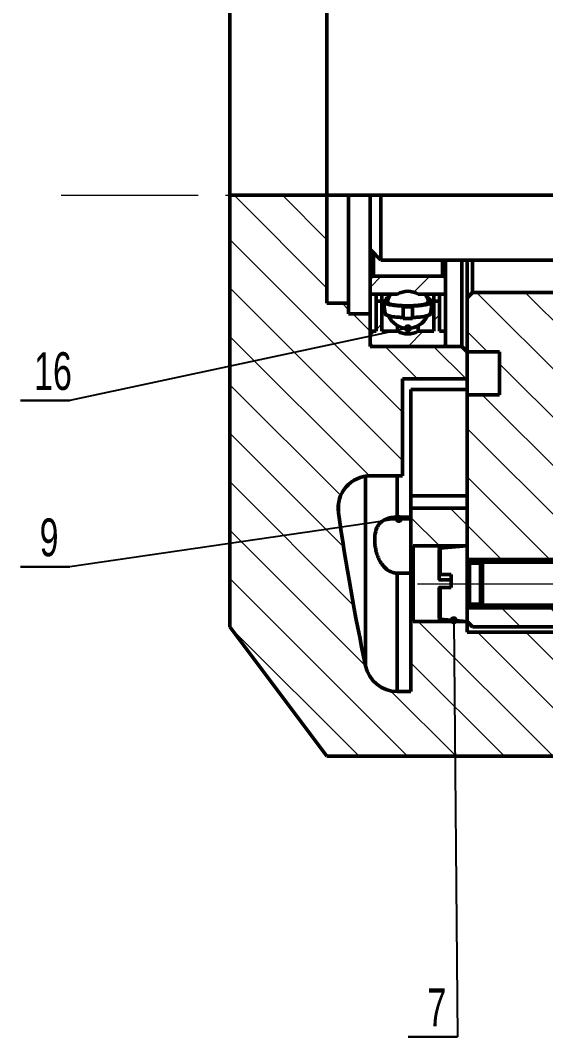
# Model space of a CAD drawing. Header units: millimetres. Extents: x 0 to 2215, y 0 to 863.
# Drawn here: x 367 to 415.7, y 127.9 to 222.1 of the extents above; entities that cross this region are included whole.
import ezdxf

# ---------------------------------------------------------------- set-up
doc = ezdxf.new("R2010")
doc.units = ezdxf.units.MM
doc.linetypes.add('CENTERX2', pattern=[20.319999999999997, 12.7, -2.54, 2.54, -2.54])
for name, color, linetype in [('中心线层', 1, 'CENTERX2'), ('剖面线层', 4, 'Continuous'), ('文本', 7, 'Continuous')]:
    doc.layers.add(name, color=color, linetype=linetype)
doc.layers.add('粗实线层', color=7, linetype='Continuous', lineweight=50)
doc.styles.add('SLDTEXTSTYLE1', font='', dxfattribs={"width": 0.67})
doc.styles.get("Standard").update_dxf_attribs({"font": ''})
doc.styles.get('SLDTEXTSTYLE1').set_extended_font_data('汉仪长仿宋体')
doc.styles.get('Standard').set_extended_font_data('汉仪长仿宋体')
doc.dimstyles.new('SLDDIMSTYLE0', dxfattribs={"dimtxt": 0.18, "dimasz": 3, "dimexe": 0, "dimexo": 0.0625, "dimgap": 0, "dimtad": 0, "dimtih": 1, "dimtoh": 1, "dimdec": 0, "dimrnd": 1e-09, "dimzin": 0, "dimdsep": 46, "dimtxsty": 'Standard', "dimsah": 1, "dimcen": 0.09, "dimadec": 0, "dimazin": 0, "dimtfac": 3, "dimtdec": 0, "dimtofl": 0, "dimtmove": 0, "dimatfit": 3, "dimfxl": 0, "dimfrac": 2, "dimtolj": 1, "dimtzin": 0, "dimarcsym": 0})
pattern_1 = [(45, (0, 0), (-2.245064030267288, 2.245064030267288), [])]
pattern_2 = [(135.0000000000002, (0, 0), (-2.245064030267281, -2.245064030267296), [])]

# ---------------------------------------------------------------- blocks, each defined once
blk = doc.blocks.new('SW_NOTE_0_35')
at = {"layer": '文本', "color": 0}
for p, q in [((-4.585987261146506, 0), (0, 0)), ((0, 0), (-4.585987261146506, 0)), ((-4.585987261146506, 0), (0, 0)), ((0, 0), (-4.585987261146506, 0)), ((-4.585987261146506, 0), (0, 0)), ((0, 0), (-4.585987261146506, 0))]:
    blk.add_line(p, q, dxfattribs=at)
at = {"layer": '文本', "color": 0, "insert": (-1.924035322696083, 4.470335717993324), "char_height": 3.5, "attachment_point": 2, "style": 'SLDTEXTSTYLE1'}
blk.add_mtext('7', dxfattribs=at)
blk = doc.blocks.new('SW_NOTE_0_36')
at = {"layer": '文本', "color": 0}
for p, q in [((-4.585987261146506, 2.775557561562891e-13), (0, 2.775557561562891e-13)), ((0, 2.775557561562891e-13), (-4.585987261146506, 2.775557561562891e-13)), ((-4.585987261146506, 2.775557561562891e-13), (0, 2.775557561562891e-13)), ((0, 2.775557561562891e-13), (-4.585987261146506, 2.775557561562891e-13)), ((-4.585987261146506, 2.775557561562891e-13), (0, 2.775557561562891e-13)), ((0, 2.775557561562891e-13), (-4.585987261146506, 2.775557561562891e-13))]:
    blk.add_line(p, q, dxfattribs=at)
at = {"layer": '文本', "color": 0, "insert": (-1.924035322696027, 4.470335717993601), "char_height": 3.5, "attachment_point": 2, "style": 'SLDTEXTSTYLE1'}
blk.add_mtext('9', dxfattribs=at)
blk = doc.blocks.new('SW_NOTE_0_37')
at = {"layer": '文本', "color": 0}
for p, q in [((-4.585987261146506, 2.775557561562891e-14), (0, 2.775557561562891e-14)), ((0, 2.775557561562891e-14), (-4.585987261146506, 2.775557561562891e-14)), ((-4.585987261146506, 2.775557561562891e-14), (0, 2.775557561562891e-14)), ((0, 2.775557561562891e-14), (-4.585987261146506, 2.775557561562891e-14)), ((-4.585987261146506, 2.775557561562891e-14), (0, 2.775557561562891e-14)), ((0, 2.775557561562891e-14), (-4.585987261146506, 2.775557561562891e-14))]:
    blk.add_line(p, q, dxfattribs=at)
at = {"layer": '文本', "color": 0, "insert": (-1.557507533907987, 4.470335717993351), "char_height": 3.5, "attachment_point": 2, "style": 'SLDTEXTSTYLE1'}
blk.add_mtext('16', dxfattribs=at)

msp = doc.modelspace()

# ---------------------------------------------------------------- hatches: boundary and pattern name
at = {"layer": '剖面线层', "linetype": 'Continuous', "lineweight": 18}
h = msp.add_hatch(dxfattribs=at)
h.set_pattern_fill('ANSI31', color=4, angle=90.0000000000002, style=0)
h.set_pattern_definition(pattern_2)
edge = h.paths.add_edge_path(flags=0)
edge.add_line((395.4127647619451, 205.8905646406326), (386.4127647619451, 205.8905646406326))
edge.add_line((386.4127647619451, 205.8905646406326), (386.4127647619451, 165.890417864626))
edge.add_line((386.4127647619451, 165.890417864626), (395.4127647619451, 153.8904388773426))
edge.add_line((395.4127647619451, 153.8904388773426), (456.4127647619451, 153.8905646406326))
edge.add_line((456.4127647619451, 153.8905646406326), (456.4127647619451, 163.8905646406327))
edge.add_line((456.4127647619451, 163.8905646406327), (454.9127647619452, 165.3905646406326))
edge.add_line((454.9127647619452, 165.3905646406326), (408.4127647619451, 165.3905646406326))
edge.add_line((408.4127647619451, 165.3905646406326), (408.4127647619451, 166.3905646406326))
edge.add_line((408.4127647619451, 166.3905646406326), (403.4127647619451, 166.3905646406326))
edge.add_line((403.4127647619451, 166.3905646406326), (403.4127647619451, 173.3905646406326))
edge.add_line((403.4127647619451, 173.3905646406326), (408.4127647619451, 173.3905646406326))
edge.add_line((408.4127647619451, 173.3905646406326), (408.4127647619451, 176.8905646406326))
edge.add_line((408.4127647619451, 176.8905646406326), (403.1926908272989, 176.8905646406326))
edge.add_line((403.1926908272989, 176.8905646406326), (403.1926908272989, 159.8905646406326))
edge.add_line((403.1926908272989, 159.8905646406326), (401.9281974487793, 159.8905646406326))
edge.add_arc((401.9281974487793, 162.8905646406326), 3, 191.9893263987794, 270, ccw=False)
edge.add_arc((604.4127647619451, 205.8905646406326), 210, 188.0534371718173, 191.9893263987813, ccw=False)
edge.add_arc((399.4542323706344, 176.8905646406326), 3, 89.9999999999992, 188.0534371718172, ccw=False)
edge.add_line((399.4542323706344, 179.8905646406326), (402.4127647619451, 179.8905646406326))
edge.add_line((402.4127647619451, 179.8905646406326), (402.4127647619451, 188.8905646406326))
edge.add_line((402.4127647619451, 188.8905646406326), (408.4127647619451, 188.8905646406326))
edge.add_line((408.4127647619451, 188.8905646406326), (408.4127647619451, 191.3905646406326))
edge.add_line((408.4127647619451, 191.3905646406326), (407.9127647619451, 191.8905646406326))
edge.add_line((407.9127647619451, 191.8905646406326), (399.4127647619451, 191.8905646406326))
edge.add_line((399.4127647619451, 191.8905646406326), (399.4127647619451, 194.8905646406326))
edge.add_line((399.4127647619451, 194.8905646406326), (397.4127647619451, 194.8905646406326))
edge.add_line((397.4127647619451, 194.8905646406326), (397.4127647619451, 195.8905646406326))
edge.add_line((397.4127647619451, 195.8905646406326), (395.4127647619451, 195.8905646406326))
edge.add_line((395.4127647619451, 195.8905646406326), (395.4127647619451, 205.8905646406326))
h = msp.add_hatch(dxfattribs=at)
h.set_pattern_fill('ANSI31', color=4, style=0)
h.set_pattern_definition(pattern_1)
edge = h.paths.add_edge_path(flags=0)
edge.add_line((399.4127647619451, 198.0905646406326), (399.4127647619451, 196.7405646406326))
edge.add_line((399.4127647619451, 196.7405646406326), (401.9520227310128, 196.7405646406326))
edge.add_arc((402.9127647619451, 195.0155646406326), 1.974499999999999, 60.88429643230569, 119.11570356769121, ccw=False)
edge.add_line((403.8735067928775, 196.7405646406326), (406.4127647619451, 196.7405646406326))
edge.add_line((406.4127647619451, 196.7405646406326), (406.4127647619451, 198.0905646406326))
edge.add_arc((406.1127647619451, 198.0905646406326), 0.2999999999999997, 0, 90)
edge.add_line((406.1127647619451, 198.3905646406326), (399.7127647619452, 198.3905646406326))
edge.add_arc((399.7127647619452, 198.0905646406326), 0.2999999999999997, 90, 180)
h = msp.add_hatch(dxfattribs=at)
h.set_pattern_fill('ANSI31', color=4, style=0)
h.set_pattern_definition(pattern_1)
edge = h.paths.add_edge_path(flags=0)
edge.add_line((399.4127647619451, 193.2905646406326), (399.4127647619451, 192.1905646406326))
edge.add_arc((399.7127647619452, 192.1905646406326), 0.3000000000000008, 180, 270.0000000000008)
edge.add_line((399.7127647619452, 191.8905646406326), (406.1127647619451, 191.8905646406326))
edge.add_arc((406.1127647619451, 192.1905646406326), 0.3000000000000008, 270.0000000000008, 360.0000000000008)
edge.add_line((406.4127647619451, 192.1905646406326), (406.4127647619451, 193.2905646406326))
edge.add_line((406.4127647619451, 193.2905646406326), (405.8527647619451, 193.2905646406326))
edge.add_line((405.8527647619451, 193.2905646406326), (405.8527647619451, 196.0856796406326))
edge.add_line((405.8527647619451, 196.0856796406326), (405.3175623731761, 196.0856796406326))
edge.add_line((405.3175623731761, 196.0856796406326), (405.3175623731761, 193.2905646406326))
edge.add_line((405.3175623731761, 193.2905646406326), (403.8735067928775, 193.2905646406326))
edge.add_arc((402.9127647619451, 195.0155646406326), 1.974499999999999, 240.88429643230842, 299.115703567693, ccw=False)
edge.add_line((401.9520227310128, 193.2905646406326), (400.5079671507142, 193.2905646406326))
edge.add_line((400.5079671507142, 193.2905646406326), (400.5079671507142, 196.0856796406326))
edge.add_line((400.5079671507142, 196.0856796406326), (399.9727647619451, 196.0856796406326))
edge.add_line((399.9727647619451, 196.0856796406326), (399.9727647619451, 193.2905646406326))
edge.add_line((399.9727647619451, 193.2905646406326), (399.4127647619451, 193.2905646406326))
h = msp.add_hatch(dxfattribs=at)
h.set_pattern_fill('ANSI31', color=4, angle=90.0000000000002, style=0)
h.set_pattern_definition(pattern_2)
h.paths.add_polyline_path([(426.4127647619451, 172.1405646406326), (426.4127647619451, 174.8905646406326), (422.4127647619451, 174.8905646406326), (422.4127647619451, 178.8905646406326), (426.4127647619451, 178.8905646406326), (426.4127647619451, 186.8905646406326), (425.9127647619451, 187.3905646406326), (423.4127647619451, 187.3905646406326), (423.4127647619451, 191.3905646406326), (426.4127647619451, 191.3905646406326), (426.4127647619451, 196.3905646406326), (425.9127647619452, 196.8905646406326), (408.9127647619451, 196.8905646406326), (408.4127647619451, 196.3905646406326), (408.4127647619451, 191.3905646406326), (411.4127647619451, 191.3905646406326), (411.4127647619451, 187.3905646406326), (408.4127647619451, 187.3905646406326), (408.4127647619451, 172.1405646406326)], flags=0)
h = msp.add_hatch(dxfattribs=at)
h.set_pattern_fill('ANSI31', color=4, style=0)
h.set_pattern_definition(pattern_1)
h.paths.add_polyline_path([(402.4761747619458, 194.4698271406326), (403.3493547619452, 194.4698271406326), (403.3493547619452, 195.5613021406326), (402.4761747619451, 195.5613021406326)], flags=0)
h = msp.add_hatch(dxfattribs=at)
h.set_pattern_fill('ANSI31', color=4, angle=90.0000000000002, style=0)
h.set_pattern_definition(pattern_2)
h.paths.add_polyline_path([(408.4127647619451, 166.3905646406326), (408.9127647619451, 165.8905646406326), (425.9127647619452, 165.8905646406326), (426.4127647619451, 166.3905646406326), (426.4127647619451, 167.6405646406326), (408.4127647619451, 167.6405646406326)], flags=0)

# ---------------------------------------------------------------- linework, layer by layer
at = {"layer": '中心线层', "color": 1, "linetype": 'CENTERX2', "lineweight": 18}
for p, q in [((370.7838886462912, 205.8905646406324), (579.4566827173544, 205.8905646406324)), ((403.8068453650433, 169.8905646406326), (450.4127647619451, 169.8905646406326))]:
    msp.add_line(p, q, dxfattribs=at)
at = {"layer": '粗实线层'}
for p, q in [((386.4127647619451, 205.8905646446692), (386.4127647619451, 245.8905646406326)), ((395.4127647619451, 205.8900127641502), (395.4127647619451, 236.315548715302)), ((395.4127647619451, 205.890564650385), (386.4127647619451, 205.8905646406328)), ((386.4127647619451, 205.8905646406326), (386.4127647619451, 165.890417864626)), ((395.4127647619451, 205.8905646406328), (456.4127647619451, 205.8905646406328)), ((395.4127647619451, 205.8905646406326), (395.4127647619451, 195.8905646406326)), ((397.4127647619451, 195.8905646406326), (397.4127647619451, 205.8905646406326)), ((399.4127647619452, 200.8905646406326), (399.4127647619452, 205.8905646406326)), ((400.4127647619451, 205.8905646406326), (400.4127647619451, 199.8905646406326)), ((399.4127647619452, 200.8905646406326), (400.4127647619451, 199.8905646406326)), ((399.4127647619451, 198.0905646406326), (399.4127647619451, 200.8905646406326)), ((399.7127647619451, 198.3905646406326), (399.7127647619451, 200.5905646406326)), ((400.4127647619451, 199.8905646406326), (426.4127647619452, 199.8905646406326)), ((406.1127647619451, 198.3905646406326), (406.1127647619451, 199.8905646406326)), ((406.4127647619451, 198.0905646406326), (406.4127647619451, 199.8905646406326)), ((407.9127647619451, 191.8905646406326), (407.9127647619451, 199.8905646406326)), ((408.4127647619451, 196.3905646406326), (408.4127647619451, 199.8905646406326)), ((408.9127647619451, 199.8905646406326), (408.9127647619451, 196.8905646406326)), ((399.4127647619451, 196.7405646406326), (399.4127647619451, 198.0905646406326)), ((399.7127647619451, 198.3905646406326), (406.1127647619451, 198.3905646406326)), ((406.4127647619451, 198.0905646406326), (406.4127647619451, 196.7405646406326)), ((399.4127647619451, 194.8905646406326), (399.4127647619451, 196.7405646406326)), ((401.9520227310128, 196.7405646406326), (399.4127647619451, 196.7405646406326)), ((399.9727647619451, 196.7405646406326), (399.9727647619451, 196.0856796406326)), ((400.5079671507141, 196.0856796406326), (399.9727647619451, 196.0856796406326)), ((399.9727647619451, 196.0856796406326), (399.9727647619451, 193.2905646406326)), ((400.5079671507141, 196.7405646406326), (400.5079671507141, 196.0856796406326)), ((400.5079671507141, 193.2905646406326), (400.5079671507141, 196.0856796406326)), ((406.4127647619451, 196.7405646406326), (403.8735067928775, 196.7405646406326)), ((405.3175623731761, 196.7405646406326), (405.3175623731761, 196.0856796406326)), ((405.8527647619451, 196.0856796406326), (405.3175623731761, 196.0856796406326)), ((405.3175623731761, 196.0856796406326), (405.3175623731761, 193.2905646406326)), ((405.8527647619451, 196.7405646406326), (405.8527647619451, 196.0856796406326)), ((405.8527647619451, 193.2905646406326), (405.8527647619451, 196.0856796406326)), ((406.4127647619451, 193.2905646406326), (406.4127647619451, 196.7405646406326)), ((408.9127647619451, 196.8905646406326), (408.4127647619451, 196.3905646406326)), ((408.4127647619451, 191.3905646406326), (408.4127647619451, 196.3905646406326)), ((408.9127647619451, 196.8905646406326), (425.9127647619451, 196.8905646406326)), ((395.4127647619451, 195.8905646406326), (397.4127647619451, 195.8905646406326)), ((397.4127647619451, 194.8905646406326), (397.4127647619451, 195.8905646406326)), ((402.4761747619451, 195.5613021406326), (402.4761747619451, 195.6340140574081)), ((402.4761747619451, 195.5613021406326), (403.3493547619451, 195.5613021406326)), ((402.4761747619458, 194.4698271406326), (402.4761747619451, 195.5613021406326)), ((403.3493547619451, 195.5613021406326), (403.3493547619451, 195.6340140574081)), ((403.3493547619451, 195.5613021406326), (403.3493547619451, 194.4698271406326)), ((397.4127647619451, 194.8905646406326), (399.4127647619451, 194.8905646406326)), ((399.4127647619451, 191.8905646406326), (399.4127647619451, 194.8905646406326)), ((403.3493547619451, 194.4698271406326), (402.4761747619458, 194.4698271406326)), ((399.4127647619451, 193.2905646406326), (399.9727647619451, 193.2905646406326)), ((399.4127647619451, 192.1905646406326), (399.4127647619451, 193.2905646406326)), ((400.5079671507141, 193.2905646406326), (401.9520227310128, 193.2905646406326)), ((401.9520227310128, 193.2905646406326), (401.9520227310128, 193.8428031729468)), ((403.8735067928775, 193.2905646406326), (403.8735067928775, 193.8428031729468)), ((403.8735067928775, 193.2905646406326), (405.3175623731761, 193.2905646406326)), ((405.8527647619451, 193.2905646406326), (406.4127647619451, 193.2905646406326)), ((406.4127647619451, 193.2905646406326), (406.4127647619451, 192.1905646406326)), ((399.4127647619451, 191.8905646406326), (407.9127647619451, 191.8905646406326)), ((406.1127647619451, 191.8905646406326), (399.7127647619451, 191.8905646406326)), ((408.4127647619451, 191.3905646406326), (407.9127647619451, 191.8905646406326)), ((411.4127647619451, 191.3905646406326), (408.4127647619451, 191.3905646406326)), ((408.4127647619451, 188.8905646406326), (408.4127647619451, 191.3905646406326)), ((411.4127647619451, 191.3905646406326), (411.4127647619451, 187.3905646406326)), ((402.4127647619451, 188.8905646406326), (408.4127647619451, 188.8905646406326)), ((402.4127647619451, 179.8905646406326), (402.4127647619451, 188.8905646406326)), ((408.4127647619451, 187.3905646406326), (408.4127647619451, 188.8905646406326)), ((403.1926908272989, 187.8905646406326), (408.4127647619451, 187.8905646406326)), ((403.1926908272989, 187.8905646406326), (403.1926908272989, 178.0204752189674)), ((411.4127647619451, 187.3905646406326), (408.4127647619451, 187.3905646406326)), ((408.4127647619451, 173.3905646406326), (408.4127647619451, 187.3905646406326)), ((398.9936385022116, 162.2673762348356), (398.9936385022116, 179.8549960006696)), ((399.4542323706343, 179.8905646406326), (402.4127647619451, 179.8905646406326)), ((401.9281974487792, 179.8905646406325), (401.9281974487792, 176.0644249213088)), ((396.4838188577168, 177.3108544957051), (396.4838188577168, 176.4702747855602)), ((403.1926908272989, 178.0204752189674), (408.4127647619451, 178.0204752189674)), ((403.1926908272989, 176.8905646406326), (403.1926908272989, 178.0204752189674)), ((403.1926908272989, 176.8905646406326), (403.1926908272989, 159.8905646406326)), ((403.1926908272989, 176.8905646406326), (408.4127647619451, 176.8905646406326)), ((408.4127647619451, 173.3905646406326), (408.4127647619451, 176.8905646406326)), ((403.1926908272989, 175.8905646406324), (400.9548076383359, 175.8905646406324)), ((401.9281974487792, 176.0644249213088), (403.1926908272989, 176.0644249213088)), ((408.4127647619451, 173.3905646406326), (403.4127647619451, 173.3905646406326)), ((403.4127647619451, 166.3905646406326), (403.4127647619451, 173.3905646406326)), ((408.4127647619451, 173.3905646406326), (405.9040491876704, 173.1710804678727)), ((408.4127647619451, 166.3905646406326), (408.4127647619451, 173.3905646406326)), ((405.8127647619452, 170.7253710000693), (405.8127647619452, 173.0714609980635)), ((405.9040491876704, 170.7330476085522), (405.9040491876704, 173.1710804678727)), ((426.4127647619451, 172.1405646406326), (408.4127647619451, 172.1405646406326)), ((409.6395596811882, 171.7905646406326), (408.6127647619451, 171.7905646406326)), ((408.6127647619451, 167.9905646406326), (408.6127647619451, 171.7905646406326)), ((409.8127647619451, 171.8905646406326), (409.6395596811882, 171.7905646406326)), ((409.6395596811882, 167.9905646406326), (409.6395596811882, 171.7905646406326)), ((448.0627750287624, 171.8905646406326), (409.8127647619451, 171.8905646406326)), ((409.8127647619451, 167.8905646406326), (409.8127647619451, 171.8905646406326)), ((401.9281974487792, 170.8705505138027), (401.9281974487792, 159.8905646406326)), ((403.1926908272989, 170.8705505138026), (401.9281974487792, 170.8705505138027)), ((405.8127647619452, 170.7253710000693), (405.8127647619452, 170.2523133714546)), ((406.9127647619451, 169.5432863278493), (406.9127647619451, 170.7398414181081)), ((405.8127647619452, 166.7096682832018), (405.8127647619452, 169.5288159098105)), ((405.9040491876704, 166.6100488133926), (405.9040491876704, 169.5364925182935)), ((408.6127647619451, 167.9905646406326), (409.6395596811882, 167.9905646406326)), ((409.6395596811882, 167.9905646406326), (409.8127647619451, 167.8905646406326)), ((409.8127647619451, 167.8905646406326), (448.0627750287624, 167.8905646406326)), ((408.4127647619451, 167.6405646406326), (426.4127647619451, 167.6405646406326)), ((386.4127647619451, 165.8902710886194), (395.4127647619451, 153.8904388773426)), ((403.4127647619451, 166.3905646406326), (408.4127647619451, 166.3905646406326)), ((405.9040491876704, 166.6100488133926), (408.4127647619451, 166.3905646406326)), ((408.4127647619451, 166.3905646406326), (408.9127647619451, 165.8905646406326)), ((408.4127647619451, 165.3905646406326), (408.4127647619451, 166.3905646406326)), ((425.9127647619451, 165.8905646406326), (408.9127647619451, 165.8905646406326)), ((408.4127647619451, 165.3905646406326), (454.9127647619451, 165.3905646406326)), ((401.9281974487792, 159.8905646406326), (403.1926908272989, 159.8905646406326)), ((456.4127647619451, 153.8905646406326), (395.4127647619451, 153.8905646406326))]:
    msp.add_line(p, q, dxfattribs=at)
at = {"layer": '粗实线层', "flags": 128}
for points in [[(405.9040491876704, 170.7330476085522), (406.3474925552766, 170.7360349972865), (406.9127647619451, 170.7398414181081)], [(406.9127647619451, 170.2378429534159), (406.3474925552766, 170.2416493742374), (405.9040491876704, 170.2446367629715)], [(406.9127647619451, 169.5432863278493), (406.3474925552766, 169.5394799070274), (405.9040491876704, 169.5364925182935)]]:
    msp.add_lwpolyline(points, dxfattribs=at)
at = {"layer": '粗实线层'}
for centre, radius, start, end in [((399.7127647619451, 198.0905646406326), 0.2999999999999829, 90, 179.9999999999993), ((406.1127647619451, 198.0905646406326), 0.2999999999999829, 6.626155586383109e-13, 90), ((402.9127647619451, 195.0155646406326), 1.9745, 60.88429643230659, 119.115703567692), ((402.9127647619451, 195.5478250259228), 2.182950000000005, 164.468962344124, 195.1657114047715), ((402.9127647619451, 195.5478250259228), 1.984500000000026, 143.0564580474522, 162.9100339918842), ((402.9127647619451, 195.5478250259228), 1.984500000000012, 17.14636843685706, 36.94354195254778), ((402.9127647619451, 195.5478250259228), 2.182949999999993, 344.7971446889865, 15.55935885108237), ((402.9127647619451, 195.5478250259228), 1.984499999999997, 203.7832362509298, 335.4389570692382), ((402.9127647619451, 195.0155646406326), 1.974500000000025, 240.8842964323092, 299.1157035676939), ((399.7127647619451, 192.1905646406326), 0.3000000000000114, 180, 270.0000000000008), ((406.1127647619451, 192.1905646406326), 0.2999999999999829, 270.0000000000008, 6.626155586383006e-13), ((399.4542323706343, 176.8905646406326), 3.000000000000028, 90, 188.0534371718182), ((604.412764761945, 205.8905646406326), 209.9999999999999, 188.0534371718181, 191.9893263987822), ((405.9127647619451, 173.0714609980635), 0.09999999999996902, 95.00000000001444, 180.0000000000171), ((408.6127647619451, 171.9905646406326), 0.2000000000000455, 180.000000000009, 270.0000000000008), ((408.6127647619451, 167.7905646406326), 0.2000000000000455, 90, 179.9999999999919), ((405.9127647619451, 166.7096682832018), 0.09999999999999733, 179.9999999999837, 264.9999999999878), ((401.9281974487792, 162.8905646406326), 3, 191.9893263987805, 270.0000000000008)]:
    msp.add_arc(centre, radius, start, end, dxfattribs=at)
for points, knots in [([(402.4761747619451, 195.6340140574081), (402.4731135667236, 195.6340896068155), (402.2336949821141, 195.6399983878214), (401.7730395161597, 195.6619582620873), (401.223928046999, 195.7377137710002), (400.874366217147, 195.8710778875125), (400.7629595721602, 196.0613095865508), (400.8692845713763, 196.291571357824), (401.1075826931753, 196.4438322125313), (401.2254044326482, 196.5191145463567)], [0, 0, 0, 0, 0.002258558708765401, 0.1766437257885544, 0.3498246748585587, 0.5193263293813092, 0.6834246583960817, 0.8434756550307521, 1, 1, 1, 1]), ([(404.7897166275355, 196.1269379744831), (404.8029851556978, 196.0814870626416), (404.8352712542687, 195.9708920816541), (404.6526396970232, 195.8380878086217), (404.2944953995481, 195.7346399062845), (403.7760593187385, 195.6756702858584), (403.1541352921125, 195.6509045435943), (402.4936837992243, 195.654547815306), (401.8779806142031, 195.6890503797264), (401.3796027146798, 195.7642032307045), (401.0804759833196, 195.8920396327772), (400.9684521026871, 196.0214461724281), (401.0223081770405, 196.1088198069405), (401.0335185660591, 196.1270070299159)], [0, 0, 0, 0, 0.06693898946029508, 0.1628815785370939, 0.2596905666242653, 0.3591190692803087, 0.4614087175415413, 0.5655428560871633, 0.6701854886180448, 0.7740300638124019, 0.8756263822804929, 0.974111060729557, 1, 1, 1, 1]), ([(403.3493547619451, 195.6340140574081), (403.3524159562636, 195.6340896068187), (403.5918344702397, 195.6399983880803), (404.0525226172377, 195.6619581441272), (404.6014890140814, 195.7377141778177), (404.9515658451305, 195.8710764313895), (405.0611353674123, 196.0613147759471), (404.9680344720878, 196.2762572560337), (404.7564547485564, 196.4131500059425), (404.663843635056, 196.4730696891124)], [0, 0, 0, 0, 0.002333059475659716, 0.1824704917642372, 0.3613639837347771, 0.5364568160306761, 0.70596808884462, 0.8712985240633777, 1, 1, 1, 1]), ([(400.809648427521, 194.9781140872257), (400.8089678697305, 194.9754263025501), (400.7883493433304, 194.8939958052918), (400.9712157976159, 194.7764401505059), (401.361212859001, 194.6486590793063), (401.9046015167912, 194.585985571389), (402.3065732942077, 194.5703362487442), (402.4761747619465, 194.5637334267582)], [0, 0, 0, 0, 0.009109038918011217, 0.2759720952998919, 0.5425524234933928, 0.8069919712082552, 1, 1, 1, 1]), ([(405.0162577982697, 194.97653494046), (405.0167983697464, 194.9743762833181), (405.0370467373353, 194.8935187368126), (404.8541001482378, 194.7764808142568), (404.464373680099, 194.6486482240127), (403.92091817929, 194.5859874425345), (403.5189533135019, 194.5703368039644), (403.3493547619438, 194.5637334267582)], [0, 0, 0, 0, 0.007332992526453479, 0.2746743670956446, 0.5417325067220314, 0.8066460287922471, 1, 1, 1, 1]), ([(401.9281974487792, 170.8705505138027), (401.8282157851043, 170.8705505138027), (401.7302111662768, 170.8808951237417), (401.5378600987843, 170.9206411871065), (401.4426485364341, 170.9505419139888), (401.1727623328134, 171.0633730941759), (401.0091600798328, 171.171007822314), (400.7267898578143, 171.4168957122522), (400.6044774543058, 171.5574673679667), (400.3957302741445, 171.8507591946344), (400.309204941161, 172.0028142008771), (400.1615187720915, 172.3122428627746), (400.1003267644003, 172.4705153920928), (400.0003867859389, 172.7815203222606), (399.961156930233, 172.9351472327754), (399.899603338844, 173.2377228696245), (399.8773152594492, 173.3866790861554), (399.8476742589795, 173.6793389736704), (399.84039412001, 173.8233589508346), (399.840434329837, 174.2393297788906), (399.8682264255305, 174.4979567069502), (399.9608172967979, 174.8583021330907), (400.000686102978, 174.9742433815953), (400.1008750857178, 175.1922079574097), (400.1611768673197, 175.2947300504798), (400.3089686637207, 175.4867179360437), (400.3971234130051, 175.5765084909512), (400.6051530428888, 175.7367317347568), (400.7267939819689, 175.8086584012291), (400.9397202392534, 175.8994866220603), (401.0150976968885, 175.9266695946394), (401.1761416461101, 175.974655103876), (401.2627860594051, 175.9956170552577), (401.5321572479974, 176.0462155136321), (401.7285022170808, 176.0644249213091), (401.9281974487791, 176.0644249213091)], [0, 0, 0, 0, 0.03124999999999942, 0.03124999999999942, 0.06249999999999883, 0.06249999999999883, 0.1249999999999977, 0.1249999999999977, 0.1874999999999965, 0.1874999999999965, 0.2499999999999953, 0.2499999999999953, 0.3124999999999942, 0.3124999999999942, 0.374999999999993, 0.374999999999993, 0.4374999999999918, 0.4374999999999918, 0.4999999999999907, 0.4999999999999907, 0.6249999999999915, 0.6249999999999915, 0.6874999999999927, 0.6874999999999927, 0.749999999999994, 0.749999999999994, 0.8124999999999952, 0.8124999999999952, 0.8749999999999966, 0.8749999999999966, 0.9062499999999972, 0.9062499999999972, 0.9374999999999978, 0.9374999999999978, 1, 1, 1, 1]), ([(405.8127647619452, 170.7253710000693), (405.8128442961261, 170.7255956960256), (405.8132346510241, 170.7266985069946), (405.8201451974576, 170.7286543892795), (405.8398073264993, 170.7308636065466), (405.8678760568828, 170.7324231245059), (405.8909705238223, 170.7329499427412), (405.9030835867443, 170.7330403978617), (405.9040491876704, 170.7330476085522)], [0, 0, 0, 0, 0.05972717546205481, 0.293141831886149, 0.5256637331777666, 0.7550314556194935, 0.9804721683651567, 1, 1, 1, 1]), ([(405.9040491876704, 170.2446367629715), (405.8988365642447, 170.2446912892297), (405.8825712574808, 170.2448614312569), (405.8568818561807, 170.2457534454564), (405.8321955446165, 170.2475192774465), (405.8158348641484, 170.2497976401188), (405.8137775198808, 170.2514834880482), (405.8127647619451, 170.2523133714545)], [0, 0, 0, 0, 0.105701431313232, 0.3298274333870252, 0.5538577803192269, 0.7803799390633113, 1, 1, 1, 1]), ([(405.9040491876704, 169.5364925182935), (405.8985399959918, 169.5364337869424), (405.8821083850245, 169.5362586159248), (405.8563998942217, 169.5353483027749), (405.8319404257314, 169.5335837804036), (405.8157768166769, 169.5313121606448), (405.8137543218891, 169.5296360110555), (405.8127647619452, 169.5288159098105)], [0, 0, 0, 0, 0.1117189270986862, 0.3332107602866774, 0.5563956450090611, 0.7829546442934828, 1, 1, 1, 1])]:
    msp.add_open_spline(points, degree=3, knots=knots, dxfattribs=at)

# ---------------------------------------------------------------- block references
at = {"layer": '文本'}
for name, p in [('SW_NOTE_0_37', (371.592356687898, 186.8789808917197)), ('SW_NOTE_0_36', (371.592356687898, 171.4649681528659)), ('SW_NOTE_0_35', (407.5159235668789, 127.8980891719745))]:
    msp.add_blockref(name, p, dxfattribs=at)

# ---------------------------------------------------------------- leaders
for points in [[(402.9149981488418, 193.5633262826672), (371.592356687898, 186.8789808917197)], [(402.0737492328174, 175.8905646406325), (371.592356687898, 171.4649681528659)], [(407.1584069748077, 166.5003067270126), (407.5159235668789, 127.8980891719745)]]:
    msp.add_leader(points, dimstyle='SLDDIMSTYLE0', override={"dimldrblk": 'DotSmall'}, dxfattribs=at)

doc.saveas('drawing.dxf')
